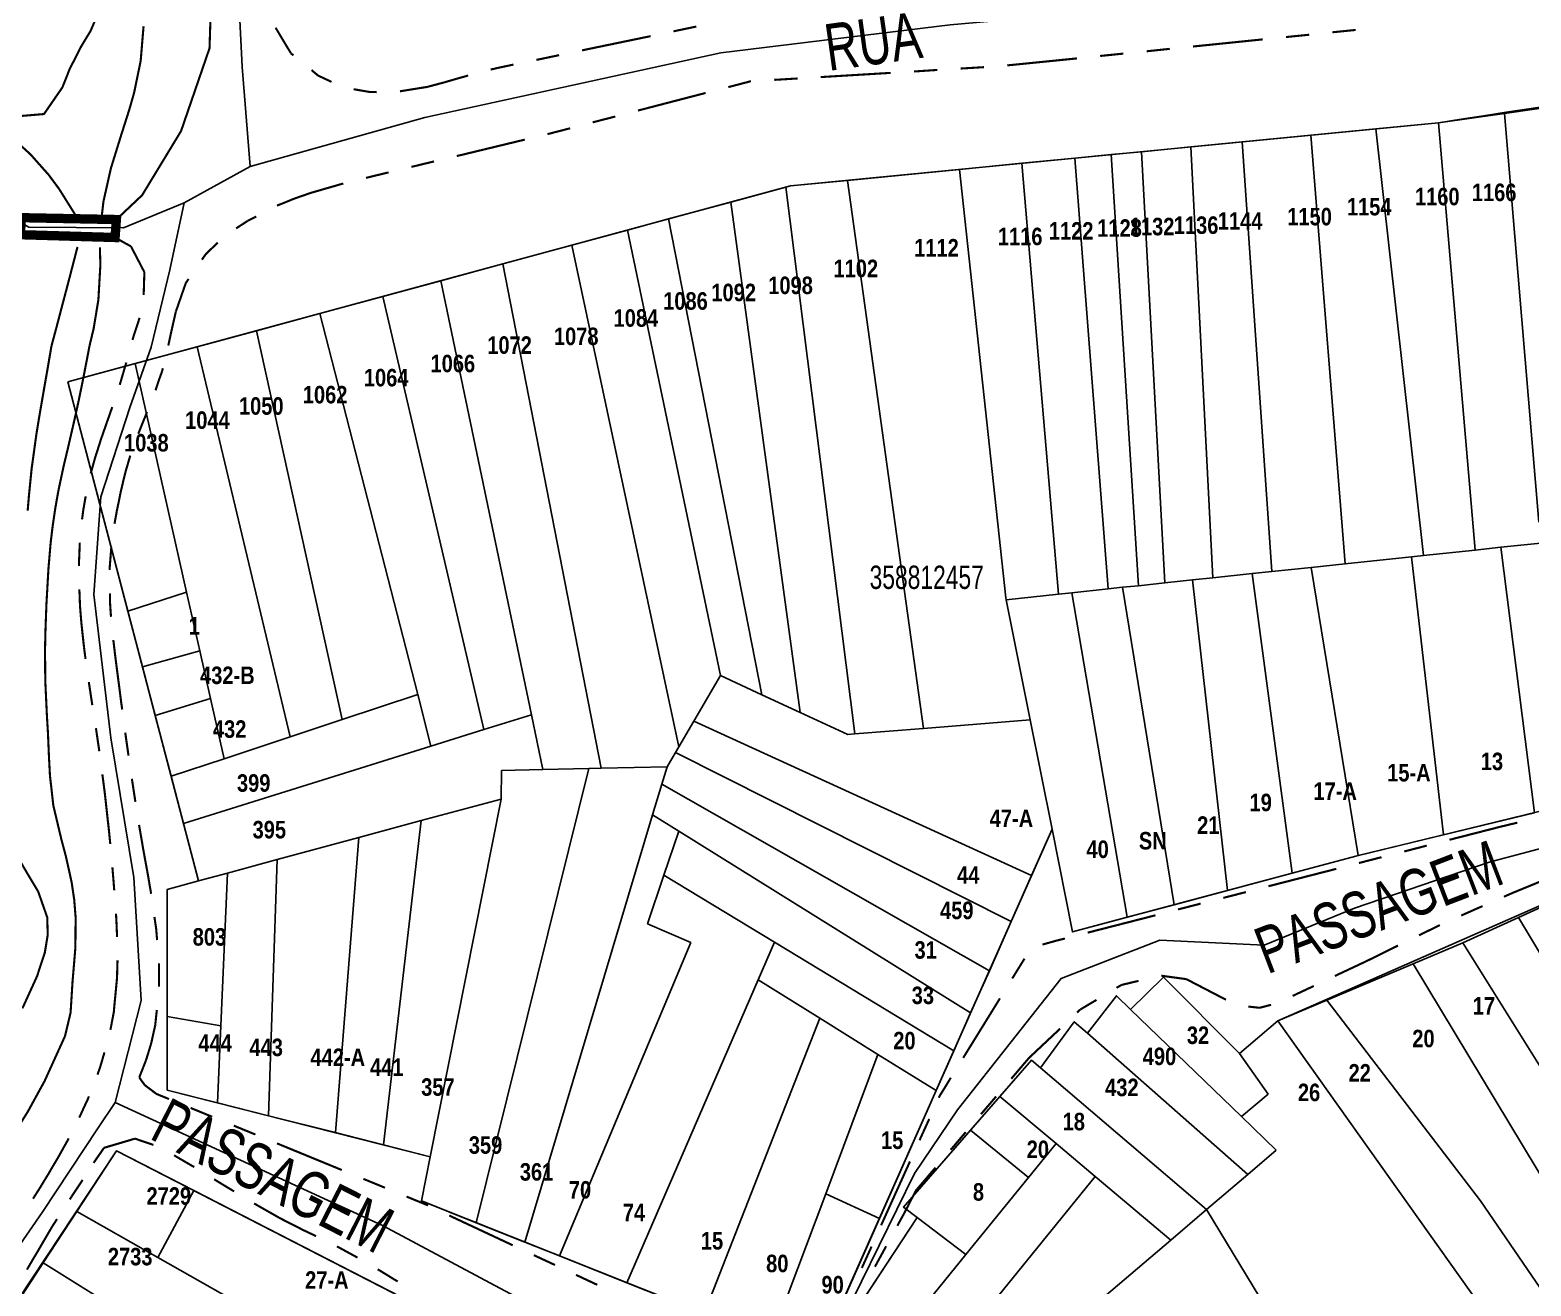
# Model space of a CAD drawing. Extents: x 201676 to 203188, y 4837754 to 4839005.
# Drawn here: x 201972.5 to 202101.1, y 4837996 to 4838103.7 of the extents above; entities that cross this region are included whole.
import ezdxf
from ezdxf.enums import TextEntityAlignment as Align

# ---------------------------------------------------------------- set-up
doc = ezdxf.new("R2010")
doc.units = 0
doc.header["$LTSCALE"] = 1.5
doc.header["$MEASUREMENT"] = 0
doc.linetypes.add('PHANTOMX2', pattern=[5, 2.5, -0.5, 0.5, -0.5, 0.5, -0.5])
doc.linetypes.add('TRACO_25', pattern=[8, 3, -1, 1, -1, 1, -1])
for name, color, linetype in [('CD-MALHA-LOTES', 40, 'CONTINUOUS'), ('CD_TXT_QUADRA', 7, 'CONTINUOUS'), ('HD-CANAIS', 7, 'CONTINUOUS'), ('HD-CURSO-PERENE', 170, 'CONTINUOUS'), ('RU-QUADRAS', 210, 'CONTINUOUS'), ('SV-EIXO-RUA-N-PAV', 6, 'CONTINUOUS'), ('SV-PONTE-BUEIRO', 7, 'CONTINUOUS'), ('SV-RUA-NAO-PAV-S-GUIA-C-GUIA', 7, 'PHANTOMX2'), ('SV-TXT-RUA-N-PAV-S-GUIA-C-GUIA', 7, 'CONTINUOUS'), ('Th_NmrPort', 7, 'CONTINUOUS')]:
    doc.layers.add(name, color=color, linetype=linetype)
doc.styles.add('ARIAL', font='ARIAL.TTF')
doc.styles.get("Standard").update_dxf_attribs({"font": 'swisscbo.ttf'})

msp = doc.modelspace()

# ---------------------------------------------------------------- linework, layer by layer
at = {"layer": 'CD-MALHA-LOTES', "linetype": 'Continuous'}
for p, q in [((202098.85, 4838096.51), (202093.18, 4838095.71)), ((202098.85, 4838096.51), (202104.14, 4838097.26)), ((202101.79, 4838061.46), (202098.85, 4838096.51)), ((202082.25, 4838094.63), (202087.83, 4838095.18)), ((202087.83, 4838095.18), (202093.18, 4838095.71)), ((202091.9, 4838058.62), (202087.83, 4838095.18)), ((202093.18, 4838095.71), (202096.32, 4838059.08)), ((202071.98, 4838093.63), (202076.38, 4838094.06)), ((202076.38, 4838094.06), (202082.25, 4838094.63)), ((202076.38, 4838094.06), (202078.91, 4838057.24)), ((202082.25, 4838094.63), (202085.19, 4838057.9)), ((202057.5, 4838092.23), (202062.04, 4838092.67)), ((202062.04, 4838092.67), (202065.14, 4838092.97)), ((202062.04, 4838092.67), (202064.88, 4838055.76)), ((202065.14, 4838092.97), (202067.74, 4838093.22)), ((202067.5, 4838056.03), (202065.14, 4838092.97)), ((202067.74, 4838093.22), (202071.98, 4838093.63)), ((202067.74, 4838093.22), (202069.75, 4838056.27)), ((202071.98, 4838093.63), (202073.85, 4838056.71)), ((202042.55, 4838090.77), (202052.15, 4838091.71)), ((202052.15, 4838091.71), (202057.5, 4838092.23)), ((202056.13, 4838054.99), (202052.15, 4838091.71)), ((202057.5, 4838092.23), (202060.64, 4838055.31)), ((202032.57, 4838088.91), (202037.29, 4838090.19)), ((202037.29, 4838090.19), (202037.69, 4838090.3)), ((202037.29, 4838090.19), (202043.2, 4838043.33)), ((202037.69, 4838090.3), (202042.55, 4838090.77)), ((202042.55, 4838090.77), (202049.07, 4838043.8)), ((202027.23, 4838087.46), (202032.57, 4838088.91)), ((202032.57, 4838088.91), (202038.5, 4838045.17)), ((202023.72, 4838086.51), (202027.23, 4838087.46)), ((202027.23, 4838087.46), (202035.23, 4838046.68)), ((202018.94, 4838085.21), (202023.72, 4838086.51)), ((202031.68, 4838048.32), (202023.72, 4838086.51)), ((202013.03, 4838083.6), (202018.94, 4838085.21)), ((202018.94, 4838085.21), (202028.11, 4838042.22)), ((202013.03, 4838083.6), (202007.72, 4838082.16)), ((202021.47, 4838040.39), (202013.03, 4838083.6)), ((202002.76, 4838080.81), (202007.72, 4838082.16)), ((202007.72, 4838082.16), (202015.49, 4838044.97)), ((201997.37, 4838079.35), (202002.76, 4838080.81)), ((202011.4, 4838043.69), (202002.76, 4838080.81)), ((201991.94, 4838077.88), (201997.37, 4838079.35)), ((201997.37, 4838079.35), (202005.74, 4838046.7)), ((201986.84, 4838076.49), (201991.94, 4838077.88)), ((201991.94, 4838077.88), (201999.26, 4838044.55)), ((201986.84, 4838076.49), (201981.55, 4838075.06)), ((201994.83, 4838043.08), (201986.84, 4838076.49)), ((201975.78, 4838073.49), (201981.55, 4838075.06)), ((201981.55, 4838075.06), (201985.95, 4838055.47)), ((201980.92, 4838053.84), (201975.78, 4838073.49)), ((202096.32, 4838059.08), (202098.53, 4838059.32)), ((202098.53, 4838059.32), (202101.96, 4838059.68)), ((202101.42, 4838036.56), (202098.53, 4838059.32)), ((202085.19, 4838057.9), (202082.29, 4838057.6)), ((202085.19, 4838057.9), (202090.87, 4838058.51)), ((202091.9, 4838058.62), (202090.87, 4838058.51)), ((202090.87, 4838058.51), (202093.6, 4838034.67)), ((202096.32, 4838059.08), (202091.9, 4838058.62)), ((202073.85, 4838056.71), (202072.12, 4838056.52)), ((202073.85, 4838056.71), (202077.21, 4838057.06)), ((202078.91, 4838057.24), (202077.21, 4838057.06)), ((202077.21, 4838057.06), (202080.64, 4838031.4)), ((202078.91, 4838057.24), (202082.29, 4838057.6)), ((202082.29, 4838057.6), (202086.31, 4838032.91)), ((201985.95, 4838055.47), (201980.92, 4838053.84)), ((201985.95, 4838055.47), (201987.08, 4838050.45)), ((202060.64, 4838055.31), (202056.16, 4838054.83)), ((202061.78, 4838055.43), (202060.64, 4838055.31)), ((202064.88, 4838055.76), (202061.78, 4838055.43)), ((202066.53, 4838027.62), (202061.78, 4838055.43)), ((202064.88, 4838055.76), (202066.12, 4838055.89)), ((202067.5, 4838056.03), (202066.12, 4838055.89)), ((202066.12, 4838055.89), (202070.54, 4838028.69)), ((202069.75, 4838056.27), (202067.5, 4838056.03)), ((202072.12, 4838056.52), (202069.75, 4838056.27)), ((202075.1, 4838029.91), (202072.12, 4838056.52)), ((202056.16, 4838054.83), (202056.13, 4838054.99)), ((202056.16, 4838054.83), (202058.21, 4838044.53)), ((201982.17, 4838049.08), (201980.92, 4838053.84)), ((201987.08, 4838050.45), (201982.17, 4838049.08)), ((201987.08, 4838050.45), (201988, 4838046.36)), ((201983.26, 4838044.9), (201982.17, 4838049.08)), ((202031.68, 4838048.32), (202029.4, 4838044.42)), ((202035.23, 4838046.68), (202031.68, 4838048.32)), ((201988, 4838046.36), (201983.26, 4838044.9)), ((201988, 4838046.36), (201989.16, 4838041.2)), ((202005.74, 4838046.7), (201999.26, 4838044.55)), ((202006.88, 4838042.28), (202005.74, 4838046.7)), ((202038.5, 4838045.17), (202035.23, 4838046.68)), ((202015.49, 4838044.97), (202011.4, 4838043.69)), ((202015.49, 4838044.97), (202016.47, 4838040.28)), ((202042.59, 4838043.28), (202038.5, 4838045.17)), ((201984.63, 4838039.7), (201983.26, 4838044.9)), ((201999.26, 4838044.55), (201994.83, 4838043.08)), ((202011.4, 4838043.69), (202006.88, 4838042.28)), ((202028.11, 4838042.22), (202029.4, 4838044.42)), ((202029.4, 4838044.42), (202058.32, 4838031.19)), ((202049.07, 4838043.8), (202043.2, 4838043.33)), ((202058.21, 4838044.53), (202049.07, 4838043.8)), ((202058.21, 4838044.53), (202060.08, 4838035.15)), ((201989.16, 4838041.2), (201994.83, 4838043.08)), ((202043.2, 4838043.33), (202042.59, 4838043.28)), ((201989.16, 4838041.2), (201984.63, 4838039.7)), ((202006.88, 4838042.28), (201985.68, 4838035.65)), ((202027.11, 4838040.51), (202027.83, 4838041.73)), ((202028.11, 4838042.22), (202027.83, 4838041.73)), ((202027.83, 4838041.73), (202056.58, 4838027.25)), ((202010.74, 4838001.43), (202020.41, 4838040.36)), ((202012.93, 4838040.2), (202012.89, 4838037.74)), ((202016.47, 4838040.28), (202012.93, 4838040.2)), ((202016.47, 4838040.28), (202020.41, 4838040.36)), ((202020.41, 4838040.36), (202021.47, 4838040.39)), ((202027.11, 4838040.51), (202021.47, 4838040.39)), ((202026.66, 4838039.01), (202027.11, 4838040.51)), ((201985.68, 4838035.65), (201984.63, 4838039.7)), ((202025.87, 4838036.38), (202026.66, 4838039.01)), ((202054.71, 4838023.03), (202026.66, 4838039.01)), ((202006.03, 4838035.89), (202012.89, 4838037.74)), ((202012.89, 4838037.74), (202006.81, 4838007.09)), ((202014.92, 4837999.77), (202025.87, 4838036.38)), ((202025.87, 4838036.38), (202028.1, 4838034.99)), ((202101.42, 4838036.56), (202093.6, 4838034.67)), ((201986.97, 4838030.73), (201985.68, 4838035.65)), ((202000.69, 4838034.44), (202006.03, 4838035.89)), ((202006.03, 4838035.89), (202002.82, 4838008.1)), ((202028.1, 4838034.99), (202026.84, 4838031.22)), ((202053.1, 4838019.41), (202028.1, 4838034.99)), ((202060.08, 4838035.15), (202058.32, 4838031.19)), ((202061.83, 4838026.36), (202060.08, 4838035.15)), ((201993.71, 4838032.55), (202000.69, 4838034.44)), ((202000.69, 4838034.44), (201998.69, 4838009.15)), ((202093.6, 4838034.67), (202086.31, 4838032.91)), ((201989.46, 4838031.4), (201993.71, 4838032.55)), ((201993.71, 4838032.55), (201992.97, 4838010.6)), ((202086.1, 4838032.86), (202080.64, 4838031.4)), ((202086.31, 4838032.91), (202086.1, 4838032.86)), ((201986.97, 4838030.73), (201989.46, 4838031.4)), ((201989.46, 4838031.4), (201988.88, 4838018.32)), ((202026.84, 4838031.22), (202025.43, 4838027.04)), ((202026.84, 4838031.22), (202036.3, 4838025.47)), ((202058.32, 4838031.19), (202056.58, 4838027.25)), ((202080.64, 4838031.4), (202075.1, 4838029.91)), ((201984.27, 4838029.99), (201986.97, 4838030.73)), ((201984.27, 4838019.1), (201984.27, 4838029.99)), ((202075.1, 4838029.91), (202070.54, 4838028.69)), ((202100.03, 4838027.6), (202104.87, 4838029.82)), ((202070.54, 4838028.69), (202066.53, 4838027.62)), ((202025.43, 4838027.04), (202029.13, 4838025.44)), ((202056.58, 4838027.25), (202054.71, 4838023.03)), ((202066.53, 4838027.62), (202061.83, 4838026.36)), ((202095.26, 4838025.42), (202100.03, 4838027.6)), ((202100.03, 4838027.6), (202116.21, 4838000.58)), ((202029.13, 4838025.44), (202017.89, 4837998.58)), ((202036.3, 4838025.47), (202034.9, 4838022.24)), ((202051.66, 4838016.15), (202036.3, 4838025.47)), ((202091.02, 4838023.63), (202095.26, 4838025.42)), ((202112.01, 4837998.57), (202095.26, 4838025.42)), ((202083.62, 4838020.51), (202091.02, 4838023.63)), ((202091.02, 4838023.63), (202107.41, 4837996.36)), ((202023.66, 4837996.28), (202034.9, 4838022.24)), ((202034.9, 4838022.24), (202040.18, 4838018.95)), ((202054.71, 4838023.03), (202053.1, 4838019.41)), ((202066.81, 4838019.7), (202069.64, 4838022.47)), ((202069.64, 4838022.47), (202076.15, 4838015.94)), ((202065.59, 4838020.88), (202063.11, 4838017.67)), ((202066.81, 4838019.7), (202065.59, 4838020.88)), ((202053.1, 4838019.41), (202051.66, 4838016.15)), ((202076.3, 4838010.54), (202066.81, 4838019.7)), ((202079.41, 4838018.73), (202083.62, 4838020.51)), ((202096.79, 4838003.31), (202083.62, 4838020.51)), ((201984.27, 4838019.1), (201988.88, 4838018.32)), ((201984.27, 4838012.8), (201984.27, 4838019.1)), ((201988.88, 4838018.32), (201988.58, 4838011.71)), ((202040.18, 4838018.95), (202030.29, 4837993.64)), ((202040.18, 4838018.95), (202045.16, 4838015.85)), ((202059.1, 4838014.7), (202061.99, 4838018.66)), ((202061.99, 4838018.66), (202063.11, 4838017.67)), ((202076.15, 4838015.94), (202079.41, 4838018.73)), ((202099.35, 4837990.72), (202079.41, 4838018.73)), ((202063.11, 4838017.67), (202076.85, 4838005.57)), ((202040.69, 4838003.92), (202045.16, 4838015.85)), ((202045.16, 4838015.85), (202050.15, 4838012.75)), ((202051.66, 4838016.15), (202050.15, 4838012.75)), ((202076.15, 4838015.94), (202078.59, 4838012.44)), ((202055.62, 4838012.25), (202058.33, 4838015.37)), ((202058.33, 4838015.37), (202059.1, 4838014.7)), ((202073.32, 4838002.57), (202059.1, 4838014.7)), ((201988.58, 4838011.71), (201984.27, 4838012.8)), ((201992.97, 4838010.6), (201988.58, 4838011.71)), ((202050.15, 4838012.75), (202045.3, 4838001.8)), ((202053.1, 4838009.35), (202055.62, 4838012.25)), ((202055.62, 4838012.25), (202060.42, 4838008.21)), ((202078.59, 4838012.44), (202076.3, 4838010.54)), ((201998.69, 4838009.15), (201992.97, 4838010.6)), ((202079.29, 4838007.65), (202076.3, 4838010.54)), ((202002.82, 4838008.1), (201998.69, 4838009.15)), ((202047.37, 4838002.76), (202053.1, 4838009.35)), ((202053.1, 4838009.35), (202058.07, 4838005.32)), ((202006.81, 4838007.09), (202002.82, 4838008.1)), ((202060.42, 4838008.21), (202058.07, 4838005.32)), ((202063.77, 4838005.4), (202060.42, 4838008.21)), ((201976.53, 4838002.38), (201979.93, 4838007.59)), ((201979.93, 4838007.59), (201986.56, 4838004.19)), ((202006.81, 4838007.09), (202006.06, 4838003.3)), ((202076.85, 4838005.57), (202079.29, 4838007.65)), ((202046.13, 4837983.65), (202063.77, 4838005.4)), ((202058.07, 4838005.32), (202052.71, 4837998.72)), ((202063.77, 4838005.4), (202070.25, 4837999.95)), ((202076.85, 4838005.57), (202073.32, 4838002.57)), ((201986.56, 4838004.19), (201983.48, 4837998.44)), ((201986.56, 4838004.19), (202005.35, 4837994.54)), ((202035.98, 4837991.37), (202040.69, 4838003.92)), ((202040.69, 4838003.92), (202045.3, 4838001.8)), ((202006.06, 4838003.3), (202010.74, 4838001.43)), ((202048.52, 4838001.89), (202047.37, 4838002.76)), ((202070.25, 4837999.95), (202073.32, 4838002.57)), ((202073.32, 4838002.57), (202080.27, 4837991.08)), ((202102.97, 4837994.24), (202096.79, 4838003.31)), ((201973.66, 4837997.99), (201976.53, 4838002.38)), ((201983.48, 4837998.44), (201976.53, 4838002.38)), ((202014.92, 4837999.77), (202010.74, 4838001.43)), ((202045.3, 4838001.8), (202039.97, 4837989.78)), ((202042.33, 4837992.45), (202048.52, 4838001.89)), ((202048.52, 4838001.89), (202052.71, 4837998.72)), ((202017.89, 4837998.58), (202014.92, 4837999.77)), ((202052.71, 4837998.72), (202045.12, 4837989.37)), ((202070.25, 4837999.95), (202048.38, 4837981.32)), ((201971.11, 4837994.08), (201973.66, 4837997.99)), ((201992.19, 4837986.46), (201973.66, 4837997.99)), ((201983.48, 4837998.44), (201995.46, 4837991.67)), ((202023.66, 4837996.28), (202017.89, 4837998.58)), ((202030.29, 4837993.64), (202023.66, 4837996.28))]:
    msp.add_line(p, q, dxfattribs=at)
at = {"layer": 'HD-CANAIS', "const_width": 0.18}
for points in [[(201972.33, 4838062.45), (201972.46, 4838063.94), (201972.67, 4838066.04), (201973.08, 4838069.01), (201973.32, 4838070.49), (201973.75, 4838072.98), (201974.01, 4838074.46), (201974.37, 4838076.57)], [(201977.63, 4838076.58), (201977.32, 4838074.96), (201977.03, 4838073.49), (201976.73, 4838072.02), (201976.41, 4838070.55), (201975.77, 4838067.77), (201975.42, 4838066.31), (201974.96, 4838064.15), (201974.7, 4838062.67), (201974.48, 4838061.19), (201974.3, 4838059.7), (201974.11, 4838057.46), (201973.94, 4838054.46), (201973.85, 4838052.01), (201973.82, 4838050.51), (201973.84, 4838047.89), (201973.98, 4838044.9), (201974.07, 4838043.4), (201974.16, 4838041.28), (201974.24, 4838039.77), (201974.53, 4838037.19), (201975.22, 4838034.28), (201975.61, 4838032.82), (201976.1, 4838030.6), (201976.32, 4838029.11), (201976.44, 4838027.62), (201976.42, 4838025.01), (201976.17, 4838022.02), (201976.01, 4838019.44), (201975.53, 4838017.42)], [(201971.88, 4838019.8), (201973.13, 4838022.54), (201973.8, 4838024.57), (201974.05, 4838026.09), (201974.01, 4838027.6), (201973.23, 4838029.82), (201972.45, 4838031.12), (201971.68, 4838032.43)], [(201975.53, 4838017.42), (201973.78, 4838013.57)], [(201973.78, 4838013.57), (201972.34, 4838010.94), (201971.54, 4838009.67), (201970.47, 4838007.83), (201969.07, 4838005.18), (201967.98, 4838003.07), (201967.28, 4838001.74), (201966.13, 4837999.56), (201964.74, 4837996.9), (201964.06, 4837995.57), (201962.94, 4837993.39), (201962.22, 4837992.07), (201960.93, 4837990.09), (201958.96, 4837987.82), (201957.97, 4837986.69), (201956.56, 4837984.66), (201955.85, 4837983.35), (201955.17, 4837982), (201953.78, 4837979.48), (201952.18, 4837976.95), (201950.88, 4837974.78), (201950.19, 4837973.43), (201949.43, 4837971.51), (201948.89, 4837968.57)]]:
    msp.add_lwpolyline(points, dxfattribs=at)
at = {"layer": 'HD-CURSO-PERENE', "const_width": 0.18}
for points in [[(201959.69, 4838100.69), (201961.11, 4838099.98), (201963.68, 4838098.94), (201966.42, 4838098.04), (201967.89, 4838097.55), (201970.24, 4838096.72), (201971.82, 4838096.29), (201973.73, 4838096.45), (201975.31, 4838098.74), (201975.93, 4838100.31), (201976.93, 4838102.27), (201977.73, 4838103.59), (201978.75, 4838105.99)], [(201978.65, 4838087.44), (201978.82, 4838088.94), (201979.46, 4838091.8), (201980.35, 4838094.67), (201981.04, 4838096.84), (201981.45, 4838098.28), (201982.01, 4838100.99), (201982.26, 4838103.98)], [(201976.62, 4838087.48), (201975.04, 4838090.01), (201974.14, 4838091.23), (201972.58, 4838092.99), (201971.47, 4838094), (201970.25, 4838094.88), (201968.88, 4838095.62), (201967.29, 4838096.19), (201965.85, 4838096.8), (201963.91, 4838097.85), (201962.58, 4838098.57), (201961.23, 4838099.22), (201959.43, 4838099.81)], [(201974.37, 4838076.57), (201974.76, 4838078.02), (201975.14, 4838079.47), (201975.85, 4838082.16), (201976.6, 4838085.06)], [(201977.63, 4838076.58), (201977.98, 4838078.05), (201978.39, 4838080.53), (201978.56, 4838083.52), (201978.52, 4838085.02)]]:
    msp.add_lwpolyline(points, dxfattribs=at)
at = {"layer": 'RU-QUADRAS', "color": 6, "linetype": 'Continuous'}
msp.add_lwpolyline([(201975.78, 4838073.49), (202037.69, 4838090.3), (202093.18, 4838095.71, -0.014895), (202155.27, 4838103.6), (202159.54, 4838072.57), (202160.85, 4838051.1), (202086.1, 4838032.86), (202061.83, 4838026.36), (202060.08, 4838035.15), (202039.97, 4837989.78), (202006.06, 4838003.3), (202006.81, 4838007.09), (201984.27, 4838012.8), (201984.27, 4838029.99), (201986.97, 4838030.73)], format="xyb", close=True, dxfattribs=at)
msp.add_lwpolyline([(202115.8, 4837960.29), (202087.06, 4837949.19), (202061.78, 4837945.54), (202055.08, 4837971.57, 0.095428), (202043.05, 4837986.82), (202045.12, 4837989.37), (202042.33, 4837992.45), (202048.52, 4838001.89), (202047.37, 4838002.76), (202058.33, 4838015.37), (202059.1, 4838014.7), (202061.99, 4838018.66), (202063.11, 4838017.67), (202065.59, 4838020.88), (202066.81, 4838019.7), (202069.64, 4838022.47), (202076.15, 4838015.94), (202079.41, 4838018.73), (202110.94, 4838032.6)], format="xyb", dxfattribs=at)
msp.add_lwpolyline([(201965.46, 4837985.75), (201979.93, 4838007.59), (202005.67, 4837994.37)], dxfattribs=at)
at = {"layer": 'SV-EIXO-RUA-N-PAV'}
for points in [[(201986.79, 4838283.71), (201985.88, 4838267.09), (201985.28, 4838251.67), (201984.84, 4838242.63), (201983.77, 4838231.73), (201984.22, 4838220.09), (201986.79, 4838182.84), (201989.06, 4838157.38), (201989.36, 4838139.25), (201989.96, 4838115.45), (201990.72, 4838100.49), (201991.38, 4838091.97)], [(201968.05, 4838089.24), (201972.42, 4838086.76), (201980.53, 4838086.7), (201985.74, 4838088.83), (201991.38, 4838091.97), (202006.35, 4838096.16), (202031.72, 4838101.71), (202051.34, 4838104.09), (202082.26, 4838106.86), (202102.68, 4838108.85), (202137.07, 4838112.81), (202152.06, 4838114.37), (202158.08, 4838114.99), (202177.3, 4838117.76), (202184.64, 4838118.76), (202219.82, 4838121.53), (202233.22, 4838121.8), (202236.08, 4838121.46), (202250.96, 4838120.74), (202267.56, 4838121.39), (202290.87, 4838122.3), (202318.4, 4838124.12)], [(201938.84, 4837895.32), (201941.91, 4837908.57), (201943.87, 4837923.8), (201945.59, 4837934.11), (201948.04, 4837945.71), (201950.87, 4837961.06), (201955.16, 4837972.78), (201958.48, 4837979.04), (201961.66, 4837983.24), (201966.46, 4837992.05), (201973.58, 4838002.31), (201978.37, 4838009.55), (201979.83, 4838011.73), (201982.05, 4838020.48), (201981.44, 4838031.03), (201979.47, 4838043), (201978, 4838055.28), (201978.61, 4838063.63), (201981.07, 4838071.3), (201982.91, 4838076.46), (201984.5, 4838083.09), (201985.74, 4838088.83)], [(202035.98, 4837983.44), (202040.18, 4837989.16), (202043.76, 4837996.4), (202048.31, 4838005.66), (202051.98, 4838011.11), (202060.86, 4838022.36), (202069.32, 4838025.66), (202078.25, 4838025.22), (202085.99, 4838028.38), (202097.52, 4838032.33), (202110.55, 4838035.8), (202131.24, 4838040.7), (202145.93, 4838043.7), (202156.04, 4838045.75), (202163.78, 4838047.96), (202177.81, 4838054.57)], [(201988.06, 4837858.8), (201992.63, 4837864.94), (202005.01, 4837877.53), (202020.08, 4837892.61), (202028.75, 4837902.31), (202038.25, 4837906.64), (202048.78, 4837913.35), (202053.63, 4837916.66), (202054.15, 4837922.85), (202052.29, 4837936.48), (202051.67, 4837942.46), (202049.61, 4837955.88), (202044.24, 4837971.06), (202035.98, 4837983.44), (202016.99, 4837993.56), (202002.74, 4838001.2), (201979.83, 4838011.73)]]:
    msp.add_lwpolyline(points, dxfattribs=at)
at = {"layer": 'SV-PONTE-BUEIRO', "const_width": 0.8}
msp.add_lwpolyline([(201971.77, 4838087.57), (201979.93, 4838087.41), (201979.82, 4838085.87), (201971.73, 4838086.11)], close=True, dxfattribs=at)
at = {"layer": 'SV-RUA-NAO-PAV-S-GUIA-C-GUIA', "linetype": 'TRACO_25', "const_width": 0.18, "flags": 128}
msp.add_lwpolyline([(201981.48, 4838234.21), (201981.64, 4838232.47), (201982.77, 4838210.25), (201984.44, 4838183.29), (201987.36, 4838158.26), (201988.03, 4838131.3), (201988.28, 4838113.6), (201987.91, 4838102.09), (201985.47, 4838094.99), (201982.14, 4838089.5), (201979.93, 4838087.41)], dxfattribs=at)
at = {"layer": 'SV-RUA-NAO-PAV-S-GUIA-C-GUIA', "const_width": 0.18}
for points in [[(201993.57, 4838103.85), (201994.51, 4838102.28)], [(202019.82, 4838101.91), (202025.7, 4838103.13)], [(202027.65, 4838103.54), (202029.61, 4838103.95)], [(202072.16, 4838102.24), (202078.13, 4838102.85)], [(202080.12, 4838103.05), (202082.11, 4838103.25)], [(202084.1, 4838103.46), (202086.09, 4838103.66)], [(201994.51, 4838102.28), (201994.89, 4838101.65)], [(201994.89, 4838101.65), (201995.1, 4838101.48)], [(202015.91, 4838101.09), (202017.86, 4838101.5)], [(202064.2, 4838101.43), (202066.19, 4838101.63)], [(202068.18, 4838101.83), (202070.17, 4838102.04)], [(201996.65, 4838100.22), (201997.21, 4838099.75)], [(202011.99, 4838100.26), (202012.37, 4838100.35)], [(202012.37, 4838100.35), (202012.58, 4838100.4)], [(202012.58, 4838100.4), (202013.95, 4838100.69)], [(202048.26, 4838100.1), (202050.25, 4838100.23)], [(202052.25, 4838100.35), (202054.25, 4838100.47)], [(202056.24, 4838100.62), (202062.21, 4838101.22)], [(201997.21, 4838099.75), (201998.36, 4838099.21)], [(202006.54, 4838098.77), (202007.17, 4838098.94)], [(202007.17, 4838098.94), (202008, 4838099.16)], [(202008, 4838099.16), (202009.1, 4838099.48)], [(202009.1, 4838099.48), (202009.45, 4838099.58)], [(202009.45, 4838099.58), (202010.06, 4838099.75)], [(202032.35, 4838098.76), (202033.31, 4838099.01)], [(202033.31, 4838099.01), (202034.22, 4838099.25)], [(202034.22, 4838099.25), (202034.28, 4838099.25)], [(202036.28, 4838099.38), (202038.28, 4838099.5)], [(202040.27, 4838099.62), (202046.26, 4838099.98)], [(202000.25, 4838098.58), (202001.24, 4838098.41)], [(202001.24, 4838098.41), (202001.64, 4838098.34)], [(202001.64, 4838098.34), (202002.23, 4838098.33)], [(202004.22, 4838098.4), (202006.2, 4838098.72)], [(202006.2, 4838098.72), (202006.54, 4838098.77)], [(202024.61, 4838096.75), (202030.41, 4838098.26)], [(202016.86, 4838094.73), (202018.8, 4838095.23)], [(202020.73, 4838095.74), (202022.67, 4838096.24)], [(202009.09, 4838092.85), (202014.92, 4838094.26)], [(202001.31, 4838090.98), (202002.13, 4838091.18)], [(202002.13, 4838091.18), (202003.25, 4838091.45)], [(202002.13, 4838091.18), (202002.13, 4838091.18)], [(202005.2, 4838091.92), (202007.14, 4838092.39)], [(201996.57, 4838089.69), (201999.37, 4838090.5)], [(201993.69, 4838088.59), (201993.76, 4838088.63)], [(201993.76, 4838088.63), (201994.61, 4838088.97)], [(201994.61, 4838088.97), (201995.16, 4838089.2)], [(201995.16, 4838089.2), (201996.49, 4838089.66)], [(201996.49, 4838089.66), (201996.57, 4838089.69)], [(201991.17, 4838087.29), (201991.91, 4838087.67)], [(201990.19, 4838086.65), (201991.03, 4838087.2)], [(201991.03, 4838087.2), (201991.17, 4838087.29)], [(201979.82, 4838085.87), (201980.69, 4838085.38)], [(201980.69, 4838085.38), (201981.18, 4838085.11)], [(201981.18, 4838085.11), (201982.31, 4838082.94)], [(201987.57, 4838084.42), (201988.61, 4838085.43)], [(201987.26, 4838083.97), (201987.57, 4838084.42)], [(201982.33, 4838082.91), (201982.27, 4838080.95)], [(201982.31, 4838082.94), (201982.33, 4838082.91)], [(201985.88, 4838081.97), (201986.12, 4838082.32)], [(201985.04, 4838079.56), (201985.69, 4838081.43)], [(201985.69, 4838081.43), (201985.88, 4838081.97)], [(201981.83, 4838078.71), (201981.61, 4838078.04)], [(201981.92, 4838078.99), (201981.83, 4838078.71)], [(201984.7, 4838078.09), (201985.03, 4838079.54)], [(201985.03, 4838079.54), (201985.04, 4838079.56)], [(201981.36, 4838077.27), (201981.31, 4838077.09)], [(201981.61, 4838078.04), (201981.36, 4838077.27)], [(201984.38, 4838076.61), (201984.59, 4838077.59)], [(201984.59, 4838077.59), (201984.7, 4838078.09)], [(201980.78, 4838075.16), (201980.22, 4838073.24)], [(201983.84, 4838074.38), (201983.91, 4838074.67)], [(201983.28, 4838072.77), (201983.6, 4838073.72)], [(201983.6, 4838073.72), (201983.84, 4838074.38)], [(201979.58, 4838071.34), (201979.25, 4838070.4)], [(201982.36, 4838070.42), (201982.56, 4838070.91)], [(201978.92, 4838069.46), (201978.61, 4838068.57)], [(201979.1, 4838069.99), (201978.92, 4838069.46)], [(201979.25, 4838070.4), (201979.1, 4838069.99)], [(201981.81, 4838069.05), (201982.18, 4838069.98)], [(201982.18, 4838069.98), (201982.36, 4838070.42)], [(201978.61, 4838068.57), (201978.29, 4838067.56)], [(201978.15, 4838067.14), (201977.73, 4838065.64)], [(201978.29, 4838067.56), (201978.15, 4838067.14)], [(201980.71, 4838065.77), (201981.12, 4838067.18)], [(201980.58, 4838065.25), (201980.71, 4838065.77)], [(201980.27, 4838063.92), (201980.58, 4838065.25)], [(201977.3, 4838063.69), (201977.13, 4838062.7)], [(201979.97, 4838062.45), (201980.15, 4838063.3)], [(201980.15, 4838063.3), (201980.27, 4838063.92)], [(201977.11, 4838062.61), (201976.99, 4838061.71)], [(201977.13, 4838062.7), (201977.11, 4838062.61)], [(201979.77, 4838061.34), (201979.95, 4838062.32)], [(201979.95, 4838062.32), (201979.97, 4838062.45)], [(201976.79, 4838059.61), (201976.76, 4838058.72)], [(201976.8, 4838059.72), (201976.79, 4838059.61)], [(201979.36, 4838057.59), (201979.5, 4838059.36)], [(201976.76, 4838058.72), (201976.73, 4838058.11)], [(201976.73, 4838058.11), (201976.73, 4838057.72)], [(201979.36, 4838057.36), (201979.36, 4838057.59)], [(201976.76, 4838055.72), (201976.8, 4838054.72)], [(201979.39, 4838054.6), (201979.38, 4838055.36)], [(201976.8, 4838054.72), (201976.81, 4838054.36)], [(201976.81, 4838054.36), (201976.86, 4838053.73)], [(201979.4, 4838054.36), (201979.39, 4838054.6)], [(201979.47, 4838053.36), (201979.4, 4838054.36)], [(201976.86, 4838053.73), (201976.93, 4838052.86)], [(201976.93, 4838052.86), (201977.05, 4838051.74)], [(201977.05, 4838051.74), (201977.09, 4838051.37)], [(201977.09, 4838051.37), (201977.16, 4838050.74)], [(201979.82, 4838050.1), (201979.67, 4838051.37)], [(201977.16, 4838050.74), (201977.27, 4838049.88)], [(201979.91, 4838049.39), (201979.82, 4838050.1)], [(201977.27, 4838049.88), (201977.29, 4838049.75)], [(201980.14, 4838047.62), (201979.91, 4838049.39)], [(201977.57, 4838047.77), (201977.7, 4838046.91)], [(201980.17, 4838047.4), (201980.14, 4838047.62)], [(201977.7, 4838046.91), (201977.87, 4838045.79)], [(201980.33, 4838046.13), (201980.17, 4838047.4)], [(201980.43, 4838045.42), (201980.33, 4838046.13)], [(201978.18, 4838043.82), (201978.47, 4838041.84)], [(201980.73, 4838043.15), (201980.69, 4838043.44)], [(201980.83, 4838042.45), (201980.73, 4838043.15)], [(201980.97, 4838041.46), (201980.83, 4838042.45)], [(201978.73, 4838039.86), (201978.86, 4838038.86)], [(201978.86, 4838038.86), (201978.95, 4838038.15)], [(201981.56, 4838037.5), (201981.26, 4838039.48)], [(201978.95, 4838038.15), (201979.2, 4838035.88)], [(201979.2, 4838035.88), (201979.28, 4838035.17)], [(201979.28, 4838035.17), (201979.41, 4838033.89)], [(201982.13, 4838034.05), (201981.87, 4838035.53)], [(202098.61, 4838035.4), (202094.12, 4838034.25)], [(202098.96, 4838035.48), (202098.61, 4838035.4)], [(202099.94, 4838035.72), (202098.96, 4838035.48)], [(201982.21, 4838033.56), (201982.13, 4838034.05)], [(201982.39, 4838032.56), (201982.21, 4838033.56)], [(202092.18, 4838033.75), (202090.25, 4838033.25)], [(201982.57, 4838031.59), (201982.39, 4838032.56)], [(202088.31, 4838032.76), (202086.37, 4838032.26)], [(201979.59, 4838031.9), (201979.67, 4838030.91)], [(201979.67, 4838030.91), (201979.69, 4838030.68)], [(201982.66, 4838031.08), (201982.57, 4838031.59)], [(201982.74, 4838030.6), (201982.66, 4838031.08)], [(202084.43, 4838031.76), (202078.62, 4838030.27)], [(202099.44, 4838029.66), (202103.41, 4838031.29)], [(201979.69, 4838030.68), (201979.75, 4838029.91)], [(201982.91, 4838029.62), (201982.74, 4838030.6)], [(202076.69, 4838029.77), (202074.75, 4838029.27)], [(202098.79, 4838029.37), (202099.44, 4838029.66)], [(202072.81, 4838028.78), (202070.87, 4838028.28)], [(202095.13, 4838027.76), (202096.96, 4838028.57)], [(201979.9, 4838027.91), (201979.95, 4838026.96)], [(201979.95, 4838026.96), (201979.99, 4838025.92)], [(201983.34, 4838026.62), (201983.19, 4838027.64)], [(202068.94, 4838027.78), (202063.13, 4838026.29)], [(202091.51, 4838026.06), (202093.3, 4838026.94)], [(201983.42, 4838025.65), (201983.34, 4838026.62)], [(202061.19, 4838025.79), (202060.36, 4838025.58)], [(202060.36, 4838025.58), (202059.26, 4838025.27)], [(202087.18, 4838023.93), (202089.71, 4838025.18)], [(201980.03, 4838023.92), (201980, 4838022.92)], [(201983.58, 4838023.65), (201983.58, 4838023.66)], [(201983.58, 4838022.66), (201983.58, 4838023.65)], [(202057.72, 4838024.06), (202056.67, 4838022.36)], [(202084.31, 4838022.58), (202087.02, 4838023.85)], [(202087.02, 4838023.85), (202087.18, 4838023.93)], [(201979.99, 4838022.44), (201979.75, 4838019.93)], [(201980, 4838022.92), (201979.99, 4838022.44)], [(201983.58, 4838021.66), (201983.58, 4838022.66)], [(202065.6, 4838021.56), (202066.03, 4838021.81)], [(202066.03, 4838021.81), (202067.49, 4838022.16)], [(202069.44, 4838022.6), (202071.42, 4838022.33)], [(202071.42, 4838022.33), (202071.6, 4838022.3)], [(202071.6, 4838022.3), (202074.1, 4838021)], [(202055.62, 4838020.66), (202052.47, 4838015.56)], [(202062.51, 4838019.71), (202063.89, 4838020.53)], [(202074.1, 4838021), (202074.81, 4838020.63)], [(202074.81, 4838020.63), (202074.99, 4838020.55)], [(202080.69, 4838020.87), (202082.5, 4838021.72)], [(201979.71, 4838019.47), (201979.42, 4838017.96)], [(201979.75, 4838019.93), (201979.71, 4838019.47)], [(201983.25, 4838018.31), (201983.4, 4838019.67)], [(202062.22, 4838019.44), (202062.51, 4838019.71)], [(202076.89, 4838019.96), (202077.87, 4838019.85)], [(202077.87, 4838019.85), (202078.84, 4838020.11)], [(201983.11, 4838017.69), (201983.25, 4838018.31)], [(202058.11, 4838015.56), (202060.77, 4838018.06)], [(201982.47, 4838015.36), (201982.89, 4838016.72)], [(201982.89, 4838016.72), (201982.92, 4838016.83)], [(201982.92, 4838016.83), (201983.11, 4838017.69)], [(201978.91, 4838016.03), (201978.63, 4838015.07)], [(201982.26, 4838014.82), (201982.47, 4838015.36)], [(202057.88, 4838015.29), (202058.11, 4838015.56)], [(201978.54, 4838014.76), (201978.31, 4838014.12)], [(201978.63, 4838015.07), (201978.54, 4838014.76)], [(201981.89, 4838013.89), (201982.26, 4838014.82)], [(202056.59, 4838013.77), (202057.88, 4838015.29)], [(201982.02, 4838013.7), (201981.89, 4838013.89)], [(201982.36, 4838013.23), (201982.02, 4838013.7)], [(201982.69, 4838012.98), (201982.36, 4838013.23)], [(201983.35, 4838012.48), (201982.69, 4838012.98)], [(202050.89, 4838013), (202050.44, 4838012.28)], [(202051.41, 4838013.86), (202050.89, 4838013)], [(201977.45, 4838011.94), (201977.17, 4838011.35)], [(201977.58, 4838012.26), (201977.45, 4838011.94)], [(201983.51, 4838012.41), (201983.35, 4838012.48)], [(201984.44, 4838012.03), (201983.51, 4838012.41)], [(202050.44, 4838012.28), (202050.38, 4838012.14)], [(202053.99, 4838010.73), (202055.29, 4838012.25)], [(201976.81, 4838010.56), (201976.75, 4838010.44)], [(201977.17, 4838011.35), (201976.81, 4838010.56)], [(201988.14, 4838010.51), (201986.29, 4838011.27)], [(202049.56, 4838010.32), (202048.73, 4838008.5)], [(201991.84, 4838008.99), (201989.99, 4838009.75)], [(202051.4, 4838007.68), (202052.69, 4838009.2)], [(201975.36, 4838007.78), (201974.92, 4838006.99)], [(201975.67, 4838008.33), (201975.36, 4838007.78)], [(201975.84, 4838008.66), (201975.67, 4838008.33)], [(201978.55, 4838007.38), (201978.87, 4838007.85)], [(201978.87, 4838007.85), (201981.2, 4838008.54)], [(201981.2, 4838008.54), (201981.52, 4838008.64)], [(201981.52, 4838008.64), (201983.1, 4838008.1)], [(201999.24, 4838005.95), (201993.69, 4838008.23)], [(201974.92, 4838006.99), (201974.36, 4838006.05)], [(201977.98, 4838006.56), (201978.55, 4838007.38)], [(201984.88, 4838007.21), (201984.94, 4838007.17)], [(201984.94, 4838007.17), (201985.74, 4838006.7)], [(201985.74, 4838006.7), (201986.24, 4838006.41)], [(201986.24, 4838006.41), (201986.6, 4838006.2)], [(202047.91, 4838006.68), (202045.44, 4838001.21)], [(201973.85, 4838005.19), (201973.34, 4838004.35)], [(201974.14, 4838005.66), (201973.85, 4838005.19)], [(201974.36, 4838006.05), (201974.14, 4838005.66)], [(201976.1, 4838003.68), (201977.04, 4838005.1)], [(201988.31, 4838005.15), (201988.8, 4838004.85)], [(202002.94, 4838004.43), (202001.09, 4838005.19)], [(202048.42, 4838004.19), (202050.1, 4838006.16)], [(201973.34, 4838004.35), (201972.79, 4838003.49)], [(201988.8, 4838004.85), (201990.02, 4838004.11)], [(202047.38, 4838002.17), (202048.23, 4838003.82)], [(202048.23, 4838003.82), (202048.42, 4838004.19)], [(201975.94, 4838003.43), (201976.1, 4838003.68)], [(201991.73, 4838003.08), (201993.47, 4838002.09)], [(202006.47, 4838002.98), (202004.79, 4838003.67)], [(202006.63, 4838002.9), (202006.47, 4838002.98)], [(201974.32, 4838000.91), (201974.47, 4838001.16)], [(201974.47, 4838001.16), (201974.85, 4838001.75)], [(201993.47, 4838002.09), (201993.96, 4838001.81)], [(201993.96, 4838001.81), (201995.24, 4838001.16)], [(201995.24, 4838001.16), (201995.92, 4838000.81)], [(202013.88, 4837999.5), (202008.44, 4838002.05)], [(202046.83, 4838001.17), (202047.31, 4838002.05)], [(202047.31, 4838002.05), (202047.38, 4838002.17)], [(201973.03, 4837998.7), (201974.32, 4838000.91)], [(201995.92, 4838000.81), (201997.04, 4838000.28)], [(201972.8, 4837998.32), (201973.03, 4837998.7)], [(201998.83, 4837999.4), (202000.59, 4837998.44)], [(202017.5, 4837997.81), (202015.69, 4837998.65)], [(202044.62, 4837999.39), (202043.79, 4837997.56)], [(202044.91, 4837997.66), (202045.87, 4837999.42)], [(201972.27, 4837997.41), (201972.8, 4837998.32)], [(202002.31, 4837997.44), (202002.45, 4837997.36)], [(202002.45, 4837997.36), (202003.17, 4837996.92)], [(202003.17, 4837996.92), (202003.73, 4837996.57)], [(202003.73, 4837996.57), (202004.03, 4837996.4)], [(202021.12, 4837996.11), (202019.31, 4837996.96)]]:
    msp.add_lwpolyline(points, dxfattribs=at)

# ---------------------------------------------------------------- texts
at = {"layer": 'CD_TXT_QUADRA', "linetype": 'Continuous', "style": 'ARIAL', "width": 0.7}
msp.add_text('358812457', height=2, dxfattribs=at).set_placement((202044.45, 4838055.75))
at = {"layer": 'SV-TXT-RUA-N-PAV-S-GUIA-C-GUIA', "style": 'ARIAL', "width": 0.7}
for s, rotation, p in [('RUA', 8, (202040.94, 4838100.14)), ('PASSAGEM', 21, (202078.52, 4838022.7)), ('PASSAGEM', 333, (201982.66, 4838008.68))]:
    msp.add_text(s, height=4, rotation=rotation, dxfattribs=at).set_placement(p)
at = {"layer": 'Th_NmrPort', "color": 1}
for s, p in [('1160', (202091.17, 4838089.38)), ('1166', (202096.04, 4838089.74)), ('1154', (202085.34, 4838088.51)), ('1128', (202063.95, 4838086.68)), ('1132', (202066.74, 4838086.81)), ('1136', (202070.51, 4838086.93)), ('1144', (202074.28, 4838087.29)), ('1150', (202080.23, 4838087.66)), ('1116', (202055.44, 4838085.96)), ('1122', (202059.81, 4838086.44)), ('1112', (202048.27, 4838084.99)), ('1102', (202041.36, 4838083.22)), ('1098', (202035.77, 4838081.77)), ('1086', (202026.77, 4838080.43)), ('1092', (202030.9, 4838081.16)), ('1084', (202022.52, 4838078.97)), ('1072', (202011.7, 4838076.65)), ('1078', (202017.41, 4838077.4)), ('1066', (202006.84, 4838075.07)), ('1064', (202001.13, 4838073.86)), ('1050', (201990.43, 4838071.43)), ('1062', (201995.9, 4838072.4)), ('1044', (201985.82, 4838070.22)), ('1038', (201980.59, 4838068.28)), ('1', (201986.13, 4838052.59)), ('432-B', (201987.1, 4838048.35)), ('432', (201988.2, 4838043.74)), ('13', (202096.81, 4838040.97)), ('399', (201990.26, 4838039.12)), ('15-A', (202088.79, 4838040)), ('17-A', (202082.47, 4838038.42)), ('19', (202077, 4838037.45)), ('47-A', (202054.74, 4838036.09)), ('21', (202072.51, 4838035.51)), ('395', (201991.6, 4838035.12)), ('SN', (202067.52, 4838034.17)), ('40', (202063.03, 4838033.44)), ('44', (202051.95, 4838031.24)), ('459', (202050.49, 4838028.2)), ('803', (201986.47, 4838025.93)), ('31', (202048.3, 4838024.81)), ('33', (202048.06, 4838020.92)), ('17', (202096.12, 4838020.02)), ('32', (202071.63, 4838017.5)), ('20', (202090.94, 4838017.22)), ('444', (201986.96, 4838016.83)), ('443', (201991.33, 4838016.46)), ('20', (202046.48, 4838017.04)), ('442-A', (201996.56, 4838015.61)), ('441', (202001.66, 4838014.76)), ('490', (202067.85, 4838015.69)), ('22', (202085.48, 4838014.28)), ('357', (202006.04, 4838013.06)), ('432', (202064.63, 4838013.03)), ('26', (202081.14, 4838012.6)), ('18', (202060.99, 4838010.1)), ('15', (202045.43, 4838008.5)), ('359', (202010.12, 4838008.09)), ('20', (202057.91, 4838007.72)), ('361', (202014.49, 4838005.79)), ('2729', (201982.51, 4838003.72)), ('70', (202018.69, 4838004.25)), ('8', (202053.3, 4838004.07)), ('74', (202023.31, 4838002.31)), ('15', (202030, 4837999.88)), ('2733', (201979.2, 4837998.53)), ('80', (202035.59, 4837997.94)), ('27-A', (201996.1, 4837996.52)), ('90', (202040.33, 4837996.12))]:
    msp.add_text(s, height=1.5, dxfattribs=at).set_placement(p, align=Align.MIDDLE_LEFT)

doc.saveas('drawing.dxf')
